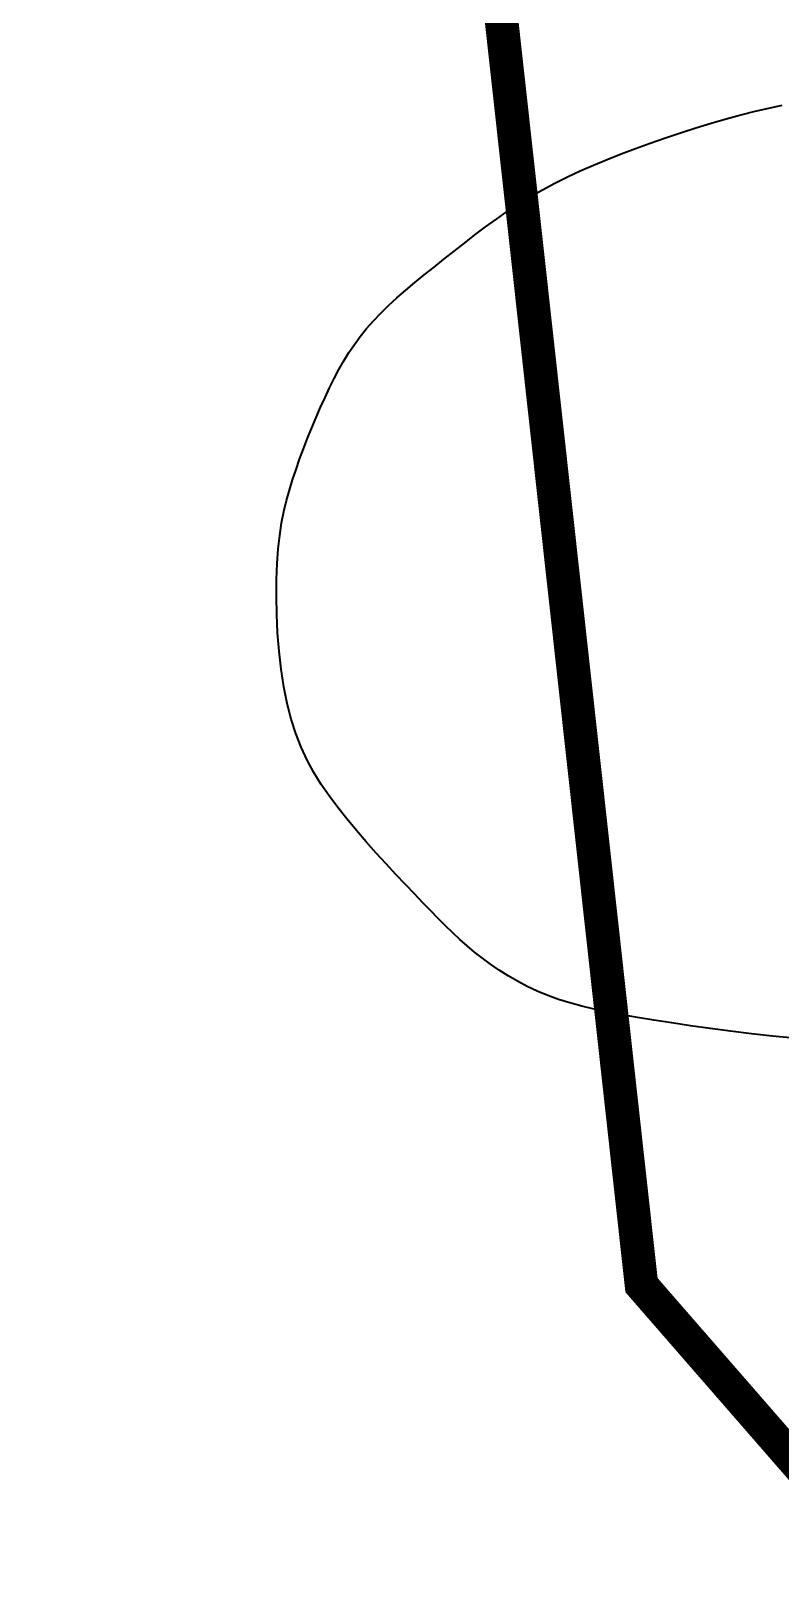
# Model space of a CAD drawing. Header units: metres. Extents: x 561401 to 594056, y 8460144 to 8508504.
# Drawn here: x 570730.47 to 570741.64, y 8474507.56 to 8474530.77 of the extents above; entities that cross this region are included whole.
import ezdxf

# ---------------------------------------------------------------- set-up
doc = ezdxf.new("R2010")
doc.units = ezdxf.units.M
doc.layers.add('1.1. DERECHO DE VIA', color=230, linetype='Continuous')
doc.layers.add('1.1. VIA EXISTENTE', color=252, linetype='Continuous')

msp = doc.modelspace()

# ---------------------------------------------------------------- linework, layer by layer
at = {"layer": '1.1. DERECHO DE VIA', "color": 230, "linetype": 'Continuous', "lineweight": 40, "ltscale": 0.2, "const_width": 0.5}
msp.add_lwpolyline([(570878.658, 8474437.265), (570861.207, 8474447.036), (570843.756, 8474456.807), (570826.295, 8474466.56), (570808.241, 8474475.144), (570789.595, 8474482.376), (570770.928, 8474489.554), (570752.493, 8474497.242), (570739.561, 8474512.097), (570737.394, 8474531.673), (570740.104, 8474548.988), (570752.261, 8474564.496), (570752.982, 8474571.217), (570733.998, 8474577.511), (570714.73, 8474582.503), (570701.705, 8474573.006), (570688.512, 8474562.519), (570686.189, 8474542.672), (570684.227, 8474522.768), (570682.265, 8474502.865), (570681.083, 8474482.908), (570681.541, 8474462.914), (570682.138, 8474442.923), (570683.508, 8474423)], dxfattribs=at)
at = {"layer": '1.1. VIA EXISTENTE', "color": 253, "linetype": 'Continuous', "lineweight": 40, "ltscale": 0.2, "true_color": 0x84a4a6}
msp.add_lwpolyline([(570741.83, 8474515.775), (570741.513, 8474515.806), (570741.198, 8474515.841), (570740.887, 8474515.879), (570740.584, 8474515.92), (570740.291, 8474515.961), (570740.011, 8474516.003), (570739.747, 8474516.045), (570739.501, 8474516.085), (570739.272, 8474516.125), (570739.058, 8474516.165), (570738.858, 8474516.206), (570738.671, 8474516.251), (570738.493, 8474516.299), (570738.325, 8474516.352), (570738.164, 8474516.41), (570738.008, 8474516.475), (570737.858, 8474516.546), (570737.714, 8474516.622), (570737.575, 8474516.703), (570737.442, 8474516.788), (570737.314, 8474516.876), (570737.192, 8474516.966), (570737.075, 8474517.058), (570736.964, 8474517.152), (570736.856, 8474517.247), (570736.749, 8474517.345), (570736.643, 8474517.448), (570736.534, 8474517.556), (570736.422, 8474517.671), (570736.305, 8474517.793), (570736.179, 8474517.924), (570736.045, 8474518.065), (570735.904, 8474518.214), (570735.759, 8474518.37), (570735.61, 8474518.532), (570735.462, 8474518.698), (570735.315, 8474518.868), (570735.173, 8474519.039), (570735.037, 8474519.211), (570734.91, 8474519.382), (570734.791, 8474519.555), (570734.682, 8474519.732), (570734.583, 8474519.915), (570734.493, 8474520.107), (570734.412, 8474520.31), (570734.342, 8474520.526), (570734.282, 8474520.758), (570734.232, 8474521.007), (570734.192, 8474521.269), (570734.162, 8474521.54), (570734.14, 8474521.813), (570734.127, 8474522.086), (570734.122, 8474522.352), (570734.124, 8474522.606), (570734.134, 8474522.844), (570734.15, 8474523.063), (570734.173, 8474523.262), (570734.201, 8474523.447), (570734.234, 8474523.619), (570734.273, 8474523.782), (570734.316, 8474523.938), (570734.364, 8474524.091), (570734.415, 8474524.243), (570734.469, 8474524.397), (570734.527, 8474524.553), (570734.587, 8474524.709), (570734.649, 8474524.864), (570734.714, 8474525.018), (570734.78, 8474525.17), (570734.847, 8474525.318), (570734.915, 8474525.461), (570734.984, 8474525.599), (570735.055, 8474525.732), (570735.128, 8474525.861), (570735.204, 8474525.986), (570735.285, 8474526.107), (570735.372, 8474526.226), (570735.466, 8474526.343), (570735.567, 8474526.458), (570735.676, 8474526.573), (570735.793, 8474526.686), (570735.918, 8474526.8), (570736.049, 8474526.914), (570736.185, 8474527.028), (570736.326, 8474527.143), (570736.471, 8474527.259), (570736.619, 8474527.376), (570736.77, 8474527.496), (570736.923, 8474527.616), (570737.079, 8474527.736), (570737.238, 8474527.856), (570737.4, 8474527.974), (570737.566, 8474528.089), (570737.736, 8474528.201), (570737.909, 8474528.308), (570738.087, 8474528.41), (570738.27, 8474528.508), (570738.457, 8474528.601), (570738.649, 8474528.691), (570738.846, 8474528.778), (570739.049, 8474528.862), (570739.258, 8474528.945), (570739.472, 8474529.025), (570739.692, 8474529.105), (570739.916, 8474529.183), (570740.143, 8474529.259), (570740.371, 8474529.331), (570740.597, 8474529.4), (570740.821, 8474529.465), (570741.04, 8474529.525), (570741.253, 8474529.578), (570741.458, 8474529.626), (570741.655, 8474529.668)], dxfattribs=at)

doc.saveas('drawing.dxf')
